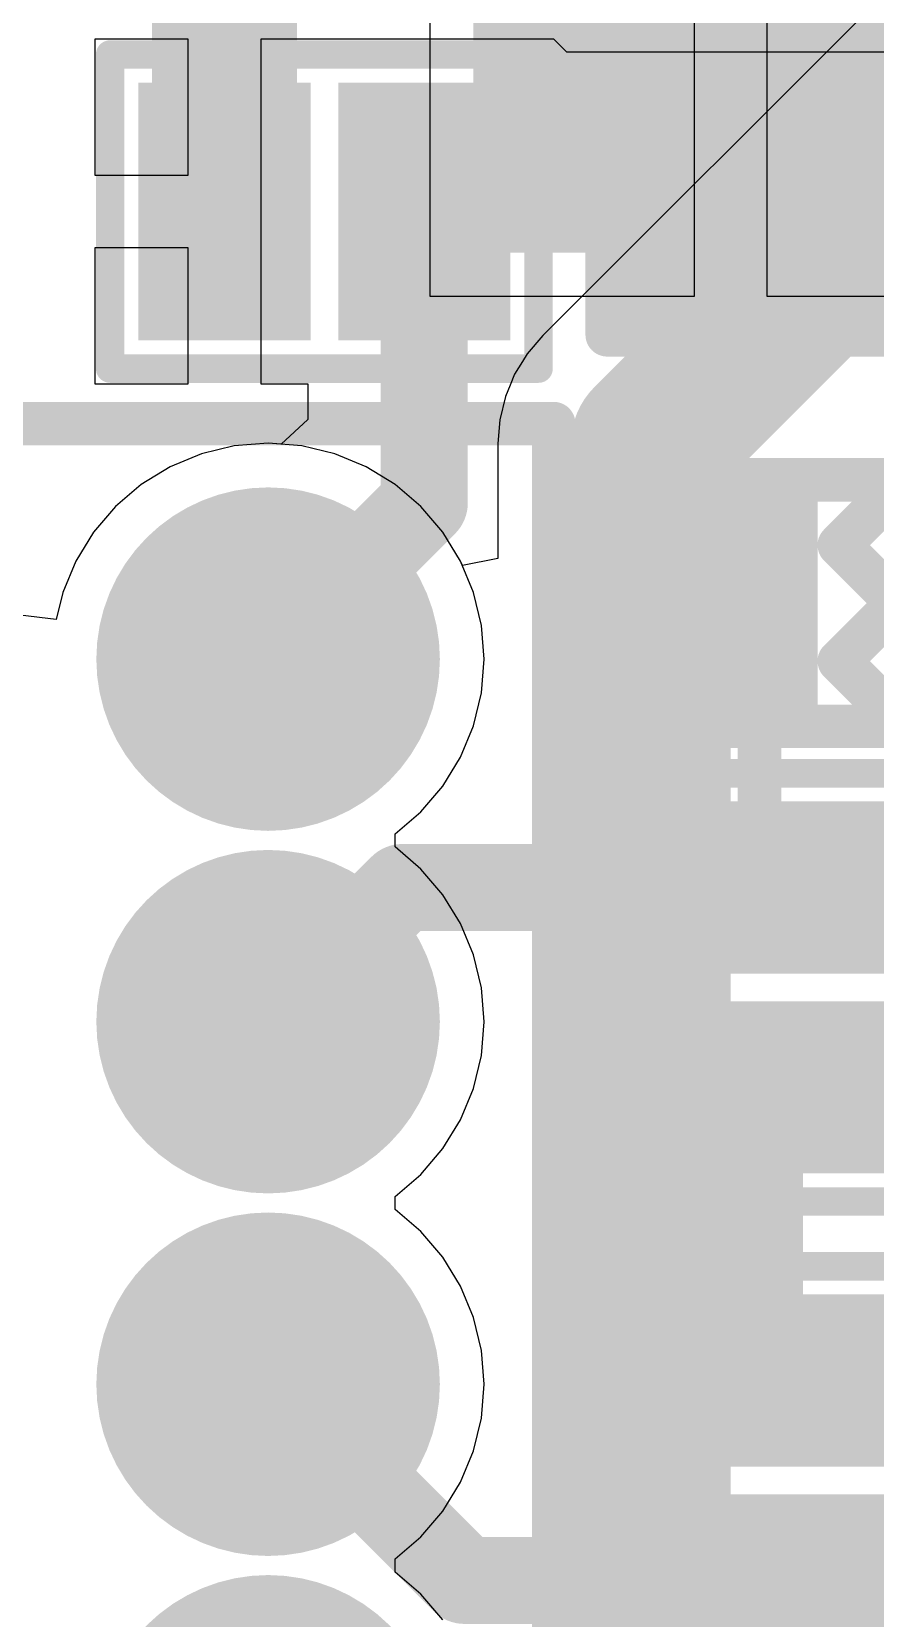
# Model space of a CAD drawing. Extents: x 122.9 to 153, y 141.4 to 165.6.
# Drawn here: x 129.4 to 132.35, y 154.91 to 160.46 of the extents above; entities that cross this region are included whole.
import ezdxf

# ---------------------------------------------------------------- set-up
doc = ezdxf.new("R2010")
doc.units = 0
doc.layers.get('0').update_dxf_attribs({"linetype": 'CONTINUOUS'})
for name, color, linetype in [('BOTTOMLAYER', 5, 'CONTINUOUS'), ('BOTTOMOVERLAY', 54, 'CONTINUOUS'), ('BOTTOMPASTE', 16, 'CONTINUOUS'), ('BOTTOMSOLDER', 6, 'CONTINUOUS'), ('MECHANICAL2', 216, 'CONTINUOUS'), ('MIDLAYER1', 16, 'CONTINUOUS'), ('MIDLAYER2', 76, 'CONTINUOUS'), ('MULTILAYER', 9, 'CONTINUOUS'), ('TOPLAYER', 1, 'CONTINUOUS'), ('TOPPASTE', 8, 'CONTINUOUS'), ('TOPSOLDER', 216, 'CONTINUOUS')]:
    doc.layers.add(name, color=color, linetype=linetype)

# ---------------------------------------------------------------- blocks, each defined once
blk = doc.blocks.new('FPC_8P_1MM_6')
at = {"layer": 'TOPLAYER'}
blk.add_solid([(-3.200001, -3.479998), (-1.2, -3.479998), (-3.200001, -1.880001), (-1.2, -1.880001)], dxfattribs=at)
at = {"layer": 'TOPPASTE'}
blk.add_solid([(-3.200001, -3.479998), (-1.2, -3.479998), (-3.200001, -1.880001), (-1.2, -1.880001)], dxfattribs=at)
at = {"layer": 'TOPSOLDER'}
blk.add_solid([(-3.301601, -3.581598), (-1.0984, -3.581598), (-3.301601, -1.778401), (-1.0984, -1.778401)], dxfattribs=at)
blk = doc.blocks.new('SOD882_ESD_B_33')
at = {"layer": 'BOTTOMLAYER'}
for points in [[(-0.549989, -0.349999), (-0.14999, -0.349999), (-0.549989, 0.349999), (-0.14999, 0.349999)], [(0.149997, -0.349999), (0.549996, -0.349999), (0.149997, 0.349999), (0.549996, 0.349999)]]:
    blk.add_solid(points, dxfattribs=at)
at = {"layer": 'BOTTOMOVERLAY', "const_width": 0.1}
for points in [[(-0.749996, 0.549996), (-0.749996, -0.549996)], [(0.750004, 0.549994), (-0.749996, 0.549996)], [(0.750004, 0.549994), (0.750001, -0.549996)], [(0.750001, -0.549996), (-0.749996, -0.549996)]]:
    blk.add_lwpolyline(points, dxfattribs=at)
at = {"layer": 'BOTTOMOVERLAY', "const_width": 0.05}
for points in [[(-0.774995, 0.549996, 1), (-0.724997, 0.549996, 1)], [(-0.774995, 0.549996, 1), (-0.724997, 0.549996, 1)], [(0.725005, 0.549994, 1), (0.775002, 0.549994, 1)], [(0.725005, 0.549994, 1), (0.775002, 0.549994, 1)], [(-0.774995, -0.549996, 1), (-0.724997, -0.549996, 1)], [(-0.774995, -0.549996, 1), (-0.724997, -0.549996, 1)], [(0.725002, -0.549996, 1), (0.775, -0.549996, 1)], [(0.725002, -0.549996, 1), (0.775, -0.549996, 1)]]:
    blk.add_lwpolyline(points, format="xyb", close=True, dxfattribs=at)
at = {"layer": 'BOTTOMPASTE'}
for points in [[(-0.549989, -0.349999), (-0.14999, -0.349999), (-0.549989, 0.349999), (-0.14999, 0.349999)], [(0.149997, -0.349999), (0.549996, -0.349999), (0.149997, 0.349999), (0.549996, 0.349999)]]:
    blk.add_solid(points, dxfattribs=at)
at = {"layer": 'BOTTOMSOLDER'}
for points in [[(-0.651589, -0.451599), (-0.04839, -0.451599), (-0.651589, 0.451599), (-0.04839, 0.451599)], [(0.048397, -0.451599), (0.651596, -0.451599), (0.048397, 0.451599), (0.651596, 0.451599)]]:
    blk.add_solid(points, dxfattribs=at)
blk = doc.blocks.new('SOD882_ESD_B_34')
at = {"layer": 'BOTTOMLAYER'}
for points in [[(-0.549999, -0.349997), (-0.15, -0.349997), (-0.549999, 0.350002), (-0.15, 0.350002)], [(0.150005, -0.349994), (0.550004, -0.349994), (0.150005, 0.350004), (0.550004, 0.350004)]]:
    blk.add_solid(points, dxfattribs=at)
at = {"layer": 'BOTTOMOVERLAY', "const_width": 0.1}
for points in [[(-0.749999, -0.550001), (-0.749996, 0.549996)], [(-0.749996, 0.549996), (0.750001, 0.550007)], [(0.750001, -0.549994), (0.750001, 0.550007)], [(-0.749999, -0.550001), (0.750001, -0.549994)]]:
    blk.add_lwpolyline(points, dxfattribs=at)
at = {"layer": 'BOTTOMOVERLAY', "const_width": 0.05}
for points in [[(-0.774995, 0.549996, 1), (-0.724997, 0.549996, 1)], [(-0.774995, 0.549996, 1), (-0.724997, 0.549996, 1)], [(0.725002, 0.550007, 1), (0.775, 0.550007, 1)], [(0.725002, 0.550007, 1), (0.775, 0.550007, 1)], [(-0.774997, -0.550001, 1), (-0.725, -0.550001, 1)], [(-0.774997, -0.550001, 1), (-0.725, -0.550001, 1)], [(0.725002, -0.549994, 1), (0.775, -0.549994, 1)], [(0.725002, -0.549994, 1), (0.775, -0.549994, 1)]]:
    blk.add_lwpolyline(points, format="xyb", close=True, dxfattribs=at)
at = {"layer": 'BOTTOMPASTE'}
for points in [[(-0.549999, -0.349997), (-0.15, -0.349997), (-0.549999, 0.350002), (-0.15, 0.350002)], [(0.150005, -0.349994), (0.550004, -0.349994), (0.150005, 0.350004), (0.550004, 0.350004)]]:
    blk.add_solid(points, dxfattribs=at)
at = {"layer": 'BOTTOMSOLDER'}
for points in [[(-0.651599, -0.451597), (-0.0484, -0.451597), (-0.651599, 0.451602), (-0.0484, 0.451602)], [(0.048405, -0.451594), (0.651604, -0.451594), (0.048405, 0.451604), (0.651604, 0.451604)]]:
    blk.add_solid(points, dxfattribs=at)
blk = doc.blocks.new('R0402_B_40')
at = {"layer": 'BOTTOMLAYER'}
for points in [[(-0.761997, -0.3048), (-0.253997, -0.3048), (-0.761997, 0.3048), (-0.253997, 0.3048)], [(0.253997, -0.304803), (0.761997, -0.304803), (0.253997, 0.304797), (0.761997, 0.304797)]]:
    blk.add_solid(points, dxfattribs=at)
at = {"layer": 'BOTTOMOVERLAY', "const_width": 0.1524}
for points in [[(-0.889, 0.4318), (-0.888997, -0.431792)], [(-0.889, 0.4318), (0.889, 0.4318)], [(0.888997, -0.431795), (0.889, 0.4318)], [(-0.888997, -0.431792), (0.888997, -0.431795)]]:
    blk.add_lwpolyline(points, dxfattribs=at)
at = {"layer": 'BOTTOMOVERLAY', "const_width": 0.0762}
for points in [[(-0.9271, 0.4318, 1), (-0.8509, 0.4318, 1)], [(-0.9271, 0.4318, 1), (-0.8509, 0.4318, 1)], [(0.8509, 0.4318, 1), (0.9271, 0.4318, 1)], [(0.8509, 0.4318, 1), (0.9271, 0.4318, 1)], [(-0.927097, -0.431792, 1), (-0.850897, -0.431792, 1)], [(-0.927097, -0.431792, 1), (-0.850897, -0.431792, 1)], [(0.850897, -0.431795, 1), (0.927097, -0.431795, 1)], [(0.850897, -0.431795, 1), (0.927097, -0.431795, 1)]]:
    blk.add_lwpolyline(points, format="xyb", close=True, dxfattribs=at)
at = {"layer": 'BOTTOMPASTE'}
for points in [[(-0.761997, -0.3048), (-0.253997, -0.3048), (-0.761997, 0.3048), (-0.253997, 0.3048)], [(0.253997, -0.304803), (0.761997, -0.304803), (0.253997, 0.304797), (0.761997, 0.304797)]]:
    blk.add_solid(points, dxfattribs=at)
at = {"layer": 'BOTTOMSOLDER'}
for points in [[(-0.863597, -0.4064), (-0.152397, -0.4064), (-0.863597, 0.4064), (-0.152397, 0.4064)], [(0.152397, -0.406403), (0.863597, -0.406403), (0.152397, 0.406397), (0.863597, 0.406397)]]:
    blk.add_solid(points, dxfattribs=at)
blk = doc.blocks.new('R0402_B_42')
at = {"layer": 'BOTTOMLAYER'}
for points in [[(-0.761995, -0.3048), (-0.253995, -0.3048), (-0.761995, 0.3048), (-0.253995, 0.3048)], [(0.253995, -0.3048), (0.761995, -0.3048), (0.253995, 0.3048), (0.761995, 0.3048)]]:
    blk.add_solid(points, dxfattribs=at)
at = {"layer": 'BOTTOMOVERLAY', "const_width": 0.1524}
for points in [[(-0.889, 0.4318), (-0.888997, -0.431795)], [(-0.889, 0.4318), (0.889, 0.4318)], [(-0.0762, 0.2032), (0.1524, 0.4318)], [(0.888997, -0.431795), (0.889, 0.4318)], [(-0.0762, 0.2032), (0.127, -0.000003)], [(-0.0762, -0.203203), (0.127, -0.000003)], [(-0.0762, -0.203203), (0.152397, -0.4318)], [(-0.888997, -0.431795), (0.888997, -0.431795)]]:
    blk.add_lwpolyline(points, dxfattribs=at)
at = {"layer": 'BOTTOMOVERLAY', "const_width": 0.0762}
for points in [[(-0.9271, 0.4318, 1), (-0.8509, 0.4318, 1)], [(-0.9271, 0.4318, 1), (-0.8509, 0.4318, 1)], [(0.1143, 0.4318, 1), (0.1905, 0.4318, 1)], [(0.8509, 0.4318, 1), (0.9271, 0.4318, 1)], [(0.8509, 0.4318, 1), (0.9271, 0.4318, 1)], [(-0.1143, 0.2032, 1), (-0.0381, 0.2032, 1)], [(-0.1143, 0.2032, 1), (-0.0381, 0.2032, 1)], [(0.0889, -0.000003, 1), (0.1651, -0.000003, 1)], [(0.0889, -0.000003, 1), (0.1651, -0.000003, 1)], [(-0.1143, -0.203203, 1), (-0.0381, -0.203203, 1)], [(-0.1143, -0.203203, 1), (-0.0381, -0.203203, 1)], [(-0.927097, -0.431795, 1), (-0.850897, -0.431795, 1)], [(-0.927097, -0.431795, 1), (-0.850897, -0.431795, 1)], [(0.114297, -0.4318, 1), (0.190497, -0.4318, 1)], [(0.850897, -0.431795, 1), (0.927097, -0.431795, 1)], [(0.850897, -0.431795, 1), (0.927097, -0.431795, 1)]]:
    blk.add_lwpolyline(points, format="xyb", close=True, dxfattribs=at)
at = {"layer": 'BOTTOMPASTE'}
for points in [[(-0.761995, -0.3048), (-0.253995, -0.3048), (-0.761995, 0.3048), (-0.253995, 0.3048)], [(0.253995, -0.3048), (0.761995, -0.3048), (0.253995, 0.3048), (0.761995, 0.3048)]]:
    blk.add_solid(points, dxfattribs=at)
at = {"layer": 'BOTTOMSOLDER'}
for points in [[(-0.863595, -0.4064), (-0.152395, -0.4064), (-0.863595, 0.4064), (-0.152395, 0.4064)], [(0.152395, -0.4064), (0.863595, -0.4064), (0.152395, 0.4064), (0.863595, 0.4064)]]:
    blk.add_solid(points, dxfattribs=at)
blk = doc.blocks.new('SIP6P_1_27MM_B_48')
at = {"layer": 'BOTTOMLAYER', "const_width": 0.499999}
for points in [[(2.29, 0, 1), (2.789999, 0, 1)], [(3.56, 0, 1), (4.059999, 0, 1)], [(4.830003, 0, 1), (5.330002, 0, 1)], [(6.1, 0, 1), (6.6, 0, 1)]]:
    blk.add_lwpolyline(points, format="xyb", close=True, dxfattribs=at)
at = {"layer": 'BOTTOMOVERLAY', "const_width": 0.1524}
for points in [[(7.175, 1.000001), (7.175, -1.000001)], [(-0.825, -1.000001), (7.175, -1.000001)]]:
    blk.add_lwpolyline(points, dxfattribs=at)
at = {"layer": 'BOTTOMOVERLAY', "const_width": 0.0762}
blk.add_lwpolyline([(7.1369, -1.000001, 1), (7.2131, -1.000001, 1)], format="xyb", close=True, dxfattribs=at)
blk.add_lwpolyline([(7.1369, -1.000001, 1), (7.2131, -1.000001, 1)], format="xyb", close=True, dxfattribs=at)
at = {"layer": 'BOTTOMSOLDER', "const_width": 0.601599}
for points in [[(2.2392, 0, 1), (2.840799, 0, 1)], [(3.5092, 0, 1), (4.110799, 0, 1)], [(4.779203, 0, 1), (5.380802, 0, 1)], [(6.0492, 0, 1), (6.650799, 0, 1)]]:
    blk.add_lwpolyline(points, format="xyb", close=True, dxfattribs=at)
at = {"layer": 'MIDLAYER1', "const_width": 0.499999}
for points in [[(2.29, 0, 1), (2.789999, 0, 1)], [(3.56, 0, 1), (4.059999, 0, 1)], [(4.830003, 0, 1), (5.330002, 0, 1)], [(6.1, 0, 1), (6.6, 0, 1)]]:
    blk.add_lwpolyline(points, format="xyb", close=True, dxfattribs=at)
at = {"layer": 'MIDLAYER2', "const_width": 0.499999}
for points in [[(2.29, 0, 1), (2.789999, 0, 1)], [(3.56, 0, 1), (4.059999, 0, 1)], [(4.830003, 0, 1), (5.330002, 0, 1)], [(6.1, 0, 1), (6.6, 0, 1)]]:
    blk.add_lwpolyline(points, format="xyb", close=True, dxfattribs=at)
at = {"layer": 'MULTILAYER', "const_width": 0.499999}
for points in [[(2.29, 0, 1), (2.789999, 0, 1)], [(3.56, 0, 1), (4.059999, 0, 1)], [(4.830003, 0, 1), (5.330002, 0, 1)], [(6.1, 0, 1), (6.6, 0, 1)]]:
    blk.add_lwpolyline(points, format="xyb", close=True, dxfattribs=at)
at = {"layer": 'TOPLAYER', "const_width": 0.499999}
for points in [[(2.29, 0, 1), (2.789999, 0, 1)], [(3.56, 0, 1), (4.059999, 0, 1)], [(4.830003, 0, 1), (5.330002, 0, 1)], [(6.1, 0, 1), (6.6, 0, 1)]]:
    blk.add_lwpolyline(points, format="xyb", close=True, dxfattribs=at)
blk = doc.blocks.new('SOD882_ESD_B_53')
at = {"layer": 'BOTTOMLAYER'}
for points in [[(-0.549996, -0.349999), (-0.149997, -0.349999), (-0.549996, 0.349999), (-0.149997, 0.349999)], [(0.15, -0.349999), (0.549999, -0.349999), (0.15, 0.349999), (0.549999, 0.349999)]]:
    blk.add_solid(points, dxfattribs=at)
at = {"layer": 'BOTTOMOVERLAY', "const_width": 0.1}
for points in [[(-0.749999, -0.550001), (-0.749999, 0.549996)], [(0.750001, 0.549996), (-0.749999, 0.549996)], [(0.750001, -0.549996), (0.750001, 0.549996)], [(-0.749999, -0.550001), (0.750001, -0.549996)]]:
    blk.add_lwpolyline(points, dxfattribs=at)
at = {"layer": 'BOTTOMOVERLAY', "const_width": 0.05}
for points in [[(-0.774997, 0.549996, 1), (-0.725, 0.549996, 1)], [(-0.774997, 0.549996, 1), (-0.725, 0.549996, 1)], [(0.725002, 0.549996, 1), (0.775, 0.549996, 1)], [(0.725002, 0.549996, 1), (0.775, 0.549996, 1)], [(-0.774997, -0.550001, 1), (-0.725, -0.550001, 1)], [(-0.774997, -0.550001, 1), (-0.725, -0.550001, 1)], [(0.725002, -0.549996, 1), (0.775, -0.549996, 1)], [(0.725002, -0.549996, 1), (0.775, -0.549996, 1)]]:
    blk.add_lwpolyline(points, format="xyb", close=True, dxfattribs=at)
at = {"layer": 'BOTTOMPASTE'}
for points in [[(-0.549996, -0.349999), (-0.149997, -0.349999), (-0.549996, 0.349999), (-0.149997, 0.349999)], [(0.15, -0.349999), (0.549999, -0.349999), (0.15, 0.349999), (0.549999, 0.349999)]]:
    blk.add_solid(points, dxfattribs=at)
at = {"layer": 'BOTTOMSOLDER'}
for points in [[(-0.651596, -0.451599), (-0.048397, -0.451599), (-0.651596, 0.451599), (-0.048397, 0.451599)], [(0.0484, -0.451599), (0.651599, -0.451599), (0.0484, 0.451599), (0.651599, 0.451599)]]:
    blk.add_solid(points, dxfattribs=at)

msp = doc.modelspace()

# ---------------------------------------------------------------- linework, layer by layer
at = {"layer": 'BOTTOMLAYER'}
for p, q in [((129.946004, 160.436801), (129.619004, 160.436801)), ((129.619004, 160.436801), (129.619004, 159.959802)), ((129.946004, 159.959802), (129.946004, 160.436801)), ((131.226989, 160.436801), (130.200004, 160.436801)), ((130.200004, 160.436801), (130.200004, 159.832548)), ((131.272189, 160.391605), (131.226989, 160.436804)), ((131.226989, 160.436804), (131.226989, 160.436801)), ((131.286606, 160.391605), (131.272189, 160.391605)), ((131.286606, 160.391602), (131.286606, 160.391605)), ((132.302603, 160.391602), (131.286606, 160.391602)), ((132.302603, 160.391599), (132.302603, 160.391602)), ((133.318598, 160.391599), (132.302603, 160.391599)), ((129.619004, 159.959802), (129.946004, 159.959802)), ((130.200004, 159.832548), (130.200004, 159.228803)), ((129.946004, 159.705802), (129.619004, 159.705802)), ((129.619004, 159.705802), (129.619004, 159.228803)), ((129.946004, 159.228803), (129.946004, 159.705802)), ((129.619004, 159.228803), (129.946004, 159.228803)), ((130.200004, 159.228803), (130.364624, 159.228803)), ((130.364624, 159.228803), (130.364624, 159.103972)), ((130.364624, 159.103972), (130.271363, 159.017762)), ((130.107685, 159.012021), (129.992283, 158.984315)), ((130.226001, 159.021333), (130.107685, 159.012021)), ((130.271363, 159.017762), (130.226001, 159.021333)), ((129.992283, 158.984315), (129.882633, 158.938897)), ((129.882633, 158.938897), (129.78144, 158.876886)), ((129.78144, 158.876886), (129.691193, 158.799809)), ((129.691193, 158.799809), (129.614117, 158.709563)), ((129.614117, 158.709563), (129.552106, 158.60837)), ((129.552106, 158.60837), (129.506688, 158.49872)), ((129.506688, 158.49872), (129.483919, 158.403879)), ((129.483919, 158.403879), (129.357798, 158.418807))]:
    msp.add_line(p, q, dxfattribs=at)
for points, const_width in [([(130.073004, 159.832802), (130.073004, 160.970199)], 0.508), ([(130.77299, 158.811991), (130.77299, 159.832802)], 0.3048), ([(130.77299, 159.832802), (131.794603, 159.832802)], 0.1524), ([(130.226001, 158.265002), (130.77299, 158.811991)], 0.3048), ([(131.794606, 158.461202), (131.947003, 158.308805)], 0.1524), ([(131.947003, 157.465001), (131.947003, 158.308805)], 0.1524), ([(130.226001, 156.995005), (130.695997, 157.465001)], 0.3048), ([(130.695997, 157.465001), (131.947003, 157.465001)], 0.3048), ([(131.947006, 156.764998), (132.601805, 156.764998)], 0.3048), ([(131.947006, 155.737804), (131.947006, 156.764998)], 0.3048), ([(132.206601, 155.037803), (133.115401, 155.946602)], 0.1524), ([(131.947001, 155.737799), (131.947006, 155.737804)], 0.3048), ([(130.226001, 155.725002), (130.9132, 155.037803)], 0.3048), ([(130.9132, 155.037803), (131.947001, 155.037803)], 0.3048), ([(131.947001, 155.037803), (132.206601, 155.037803)], 0.1524)]:
    msp.add_lwpolyline(points, dxfattribs=dict(at, const_width=const_width))
for points, const_width in [([(129.946004, 159.832802, 1), (130.200004, 159.832802, 1)], 0.254), ([(130.69679, 159.832802, 1), (130.84919, 159.832802, 1)], 0.1524), ([(130.73489, 159.832802, 1), (130.81109, 159.832802, 1)], 0.0762), ([(131.756503, 159.832802, 1), (131.832703, 159.832802, 1)], 0.0762), ([(130.69679, 158.811991, 1), (130.84919, 158.811991, 1)], 0.1524), ([(130.69679, 158.811991, 1), (130.84919, 158.811991, 1)], 0.1524), ([(131.756506, 158.461202, 1), (131.832706, 158.461202, 1)], 0.0762), ([(130.149801, 158.265002, 1), (130.302201, 158.265002, 1)], 0.1524), ([(131.908903, 158.308805, 1), (131.985103, 158.308805, 1)], 0.0762), ([(131.908903, 158.308805, 1), (131.985103, 158.308805, 1)], 0.0762), ([(130.619797, 157.465001, 1), (130.772197, 157.465001, 1)], 0.1524), ([(130.619797, 157.465001, 1), (130.772197, 157.465001, 1)], 0.1524), ([(131.870803, 157.465001, 1), (132.023203, 157.465001, 1)], 0.1524), ([(131.908903, 157.465001, 1), (131.985103, 157.465001, 1)], 0.0762), ([(130.149801, 156.995005, 1), (130.302201, 156.995005, 1)], 0.1524), ([(131.870806, 156.764998, 1), (132.023206, 156.764998, 1)], 0.1524), ([(131.870806, 156.764998, 1), (132.023206, 156.764998, 1)], 0.1524), ([(131.870801, 155.737799, 1), (132.023201, 155.737799, 1)], 0.1524), ([(131.870806, 155.737804, 1), (132.023206, 155.737804, 1)], 0.1524), ([(131.870806, 155.737804, 1), (132.023206, 155.737804, 1)], 0.1524), ([(130.149801, 155.725002, 1), (130.302201, 155.725002, 1)], 0.1524), ([(130.837, 155.037803, 1), (130.9894, 155.037803, 1)], 0.1524), ([(130.837, 155.037803, 1), (130.9894, 155.037803, 1)], 0.1524), ([(131.870801, 155.037803, 1), (132.023201, 155.037803, 1)], 0.1524), ([(131.908901, 155.037803, 1), (131.985101, 155.037803, 1)], 0.0762), ([(132.168501, 155.037803, 1), (132.244701, 155.037803, 1)], 0.0762), ([(132.168501, 155.037803, 1), (132.244701, 155.037803, 1)], 0.0762)]:
    msp.add_lwpolyline(points, format="xyb", close=True, dxfattribs=dict(at, const_width=const_width))
at = {"layer": 'MECHANICAL2', "const_width": 2.999999}
msp.add_lwpolyline([(127.526001, 161.590002, -0.414214), (130.026001, 164.090002)], format="xyb", dxfattribs=at)
at = {"layer": 'MIDLAYER1'}
for p, q in [((130.107685, 159.012021), (129.992283, 158.984315)), ((130.226001, 159.021333), (130.107685, 159.012021)), ((130.344316, 159.012021), (130.226001, 159.021333)), ((130.459719, 158.984315), (130.344316, 159.012021)), ((129.992283, 158.984315), (129.882633, 158.938897)), ((130.569368, 158.938897), (130.459719, 158.984315)), ((129.882633, 158.938897), (129.78144, 158.876886)), ((130.670562, 158.876886), (130.569368, 158.938897)), ((129.78144, 158.876886), (129.691193, 158.799809)), ((130.760808, 158.799809), (130.670562, 158.876886)), ((129.691193, 158.799809), (129.614117, 158.709563)), ((130.837884, 158.709563), (130.760808, 158.799809)), ((129.614117, 158.709563), (129.552106, 158.60837)), ((130.899896, 158.60837), (130.837884, 158.709563)), ((129.552106, 158.60837), (129.506688, 158.49872)), ((130.945313, 158.49872), (130.899896, 158.60837)), ((129.506688, 158.49872), (129.483919, 158.403879)), ((130.97302, 158.383318), (130.945313, 158.49872)), ((129.483919, 158.403879), (129.357798, 158.418807)), ((130.982331, 158.265002), (130.97302, 158.383318)), ((130.97302, 158.146686), (130.982331, 158.265002)), ((130.945313, 158.031284), (130.97302, 158.146686)), ((130.899896, 157.921635), (130.945313, 158.031284)), ((130.837884, 157.820441), (130.899896, 157.921635)), ((130.760808, 157.730195), (130.837884, 157.820441)), ((130.670562, 157.653119), (130.760808, 157.730195)), ((130.670562, 157.606888), (130.670562, 157.653119)), ((130.760808, 157.529812), (130.670562, 157.606888)), ((130.837884, 157.439566), (130.760808, 157.529812)), ((130.899896, 157.338372), (130.837884, 157.439566)), ((130.945313, 157.228723), (130.899896, 157.338372)), ((130.97302, 157.113321), (130.945313, 157.228723)), ((130.982331, 156.995005), (130.97302, 157.113321)), ((130.97302, 156.876689), (130.982331, 156.995005)), ((130.945313, 156.761287), (130.97302, 156.876689)), ((130.899896, 156.651637), (130.945313, 156.761287)), ((130.837884, 156.550444), (130.899896, 156.651637)), ((130.760808, 156.460198), (130.837884, 156.550444)), ((130.670562, 156.383121), (130.760808, 156.460198)), ((130.670562, 156.336886), (130.670562, 156.383121)), ((130.760808, 156.259809), (130.670562, 156.336886)), ((130.837884, 156.169563), (130.760808, 156.259809)), ((130.899896, 156.06837), (130.837884, 156.169563)), ((130.945313, 155.95872), (130.899896, 156.06837)), ((130.97302, 155.843318), (130.945313, 155.95872)), ((130.982331, 155.725002), (130.97302, 155.843318)), ((130.97302, 155.606686), (130.982331, 155.725002)), ((130.945313, 155.491284), (130.97302, 155.606686)), ((130.899896, 155.381635), (130.945313, 155.491284)), ((130.837884, 155.280441), (130.899896, 155.381635)), ((130.760808, 155.190195), (130.837884, 155.280441)), ((130.670562, 155.113119), (130.760808, 155.190195)), ((130.670562, 155.066886), (130.670562, 155.113119)), ((130.760808, 154.989809), (130.670562, 155.066886)), ((130.837884, 154.899563), (130.760808, 154.989809))]:
    msp.add_line(p, q, dxfattribs=at)
at = {"layer": 'MIDLAYER2'}
for p, q in [((133.636266, 161.846941), (131.187665, 159.398338)), ((131.187665, 159.398338), (131.133136, 159.334497)), ((131.133136, 159.334497), (131.116469, 159.307296)), ((131.116469, 159.307296), (131.089268, 159.26291)), ((131.073205, 159.224127), (131.057137, 159.185341)), ((131.089268, 159.26291), (131.073205, 159.224127)), ((131.057137, 159.185341), (131.037538, 159.103703)), ((131.037538, 159.103703), (131.030952, 159.020002)), ((130.107685, 159.012021), (129.992283, 158.984315)), ((130.226001, 159.021333), (130.107685, 159.012021)), ((130.344316, 159.012021), (130.226001, 159.021333)), ((130.459719, 158.984315), (130.344316, 159.012021)), ((131.030952, 159.020002), (131.030952, 158.617463)), ((129.992283, 158.984315), (129.882633, 158.938897)), ((130.569368, 158.938897), (130.459719, 158.984315)), ((129.882633, 158.938897), (129.78144, 158.876886)), ((130.670562, 158.876886), (130.569368, 158.938897)), ((129.78144, 158.876886), (129.691193, 158.799809)), ((130.760808, 158.799809), (130.670562, 158.876886)), ((129.691193, 158.799809), (129.614117, 158.709563)), ((130.837884, 158.709563), (130.760808, 158.799809)), ((129.614117, 158.709563), (129.552106, 158.60837)), ((130.899896, 158.60837), (130.837884, 158.709563)), ((131.030952, 158.617463), (130.90639, 158.592688)), ((129.552106, 158.60837), (129.506688, 158.49872)), ((130.90639, 158.592688), (130.899896, 158.60837)), ((129.506688, 158.49872), (129.483919, 158.403879)), ((129.483919, 158.403879), (129.357798, 158.418807))]:
    msp.add_line(p, q, dxfattribs=at)
for points, const_width in [([(131.566001, 159.020002), (134.014601, 161.468603)], 0.5588), ([(131.566001, 152.365202), (131.566001, 159.020002)], 0.5588), ([(132.175601, 154.981402), (133.318601, 156.124402)], 0.1524), ([(132.175601, 153.259282), (132.175601, 154.981402)], 0.1524)]:
    msp.add_lwpolyline(points, dxfattribs=dict(at, const_width=const_width))
for points, const_width in [([(131.426301, 159.020002, 1), (131.705701, 159.020002, 1)], 0.2794), ([(131.426301, 159.020002, 1), (131.705701, 159.020002, 1)], 0.2794), ([(132.137501, 154.981402, 1), (132.213701, 154.981402, 1)], 0.0762), ([(132.137501, 154.981402, 1), (132.213701, 154.981402, 1)], 0.0762)]:
    msp.add_lwpolyline(points, format="xyb", close=True, dxfattribs=dict(at, const_width=const_width))
at = {"layer": 'TOPLAYER'}
for p, q in [((130.792002, 160.663004), (130.792002, 159.536003)), ((131.719, 159.536003), (131.719, 160.663004)), ((131.973, 160.663004), (131.973, 159.536003)), ((130.792002, 159.536003), (131.719, 159.536003)), ((131.973, 159.536003), (132.899998, 159.536003)), ((130.107685, 159.012021), (129.992283, 158.984315)), ((130.226001, 159.021333), (130.107685, 159.012021)), ((130.344316, 159.012021), (130.226001, 159.021333)), ((130.459719, 158.984315), (130.344316, 159.012021)), ((129.992283, 158.984315), (129.882633, 158.938897)), ((130.569368, 158.938897), (130.459719, 158.984315)), ((129.882633, 158.938897), (129.78144, 158.876886)), ((130.670562, 158.876886), (130.569368, 158.938897)), ((129.78144, 158.876886), (129.691193, 158.799809)), ((130.760808, 158.799809), (130.670562, 158.876886)), ((129.691193, 158.799809), (129.614117, 158.709563)), ((130.837884, 158.709563), (130.760808, 158.799809)), ((129.614117, 158.709563), (129.552106, 158.60837)), ((130.899896, 158.60837), (130.837884, 158.709563)), ((129.552106, 158.60837), (129.506688, 158.49872)), ((130.945313, 158.49872), (130.899896, 158.60837)), ((129.506688, 158.49872), (129.483919, 158.403879)), ((130.97302, 158.383318), (130.945313, 158.49872)), ((129.483919, 158.403879), (129.357798, 158.418807)), ((130.982331, 158.265002), (130.97302, 158.383318)), ((130.97302, 158.146686), (130.982331, 158.265002)), ((130.945313, 158.031284), (130.97302, 158.146686)), ((130.899896, 157.921635), (130.945313, 158.031284)), ((130.837884, 157.820441), (130.899896, 157.921635)), ((130.760808, 157.730195), (130.837884, 157.820441)), ((130.670562, 157.653119), (130.760808, 157.730195)), ((130.670562, 157.606888), (130.670562, 157.653119)), ((130.760808, 157.529812), (130.670562, 157.606888)), ((130.837884, 157.439566), (130.760808, 157.529812)), ((130.899896, 157.338372), (130.837884, 157.439566)), ((130.945313, 157.228723), (130.899896, 157.338372)), ((130.97302, 157.113321), (130.945313, 157.228723)), ((130.982331, 156.995005), (130.97302, 157.113321)), ((130.97302, 156.876689), (130.982331, 156.995005)), ((130.945313, 156.761287), (130.97302, 156.876689)), ((130.899896, 156.651637), (130.945313, 156.761287)), ((130.837884, 156.550444), (130.899896, 156.651637)), ((130.760808, 156.460198), (130.837884, 156.550444)), ((130.670562, 156.383121), (130.760808, 156.460198)), ((130.670562, 156.336886), (130.670562, 156.383121)), ((130.760808, 156.259809), (130.670562, 156.336886)), ((130.837884, 156.169563), (130.760808, 156.259809)), ((130.899896, 156.06837), (130.837884, 156.169563)), ((130.945313, 155.95872), (130.899896, 156.06837)), ((130.97302, 155.843318), (130.945313, 155.95872)), ((130.982331, 155.725002), (130.97302, 155.843318)), ((130.97302, 155.606686), (130.982331, 155.725002)), ((130.945313, 155.491284), (130.97302, 155.606686)), ((130.899896, 155.381635), (130.945313, 155.491284)), ((130.837884, 155.280441), (130.899896, 155.381635)), ((130.760808, 155.190195), (130.837884, 155.280441)), ((130.670562, 155.113119), (130.760808, 155.190195)), ((130.670562, 155.066886), (130.670562, 155.113119)), ((130.760808, 154.989809), (130.670562, 155.066886)), ((130.837884, 154.899563), (130.760808, 154.989809))]:
    msp.add_line(p, q, dxfattribs=at)

# ---------------------------------------------------------------- block references
for name, p, rotation in [('FPC_8P_1MM_6', (134.526, 158.590003), 270), ('SOD882_ESD_B_33', (130.423001, 159.832802), 180), ('R0402_B_40', (132.302601, 159.832802), 360), ('SIP6P_1_27MM_B_48', (130.226001, 151.915002), 90), ('R0402_B_42', (132.302601, 158.461202), 360), ('SOD882_ESD_B_34', (131.947001, 157.115002), 270), ('SOD882_ESD_B_53', (131.947001, 155.387802), 270)]:
    msp.add_blockref(name, p, dxfattribs=dict(rotation=rotation))

doc.saveas('drawing.dxf')
